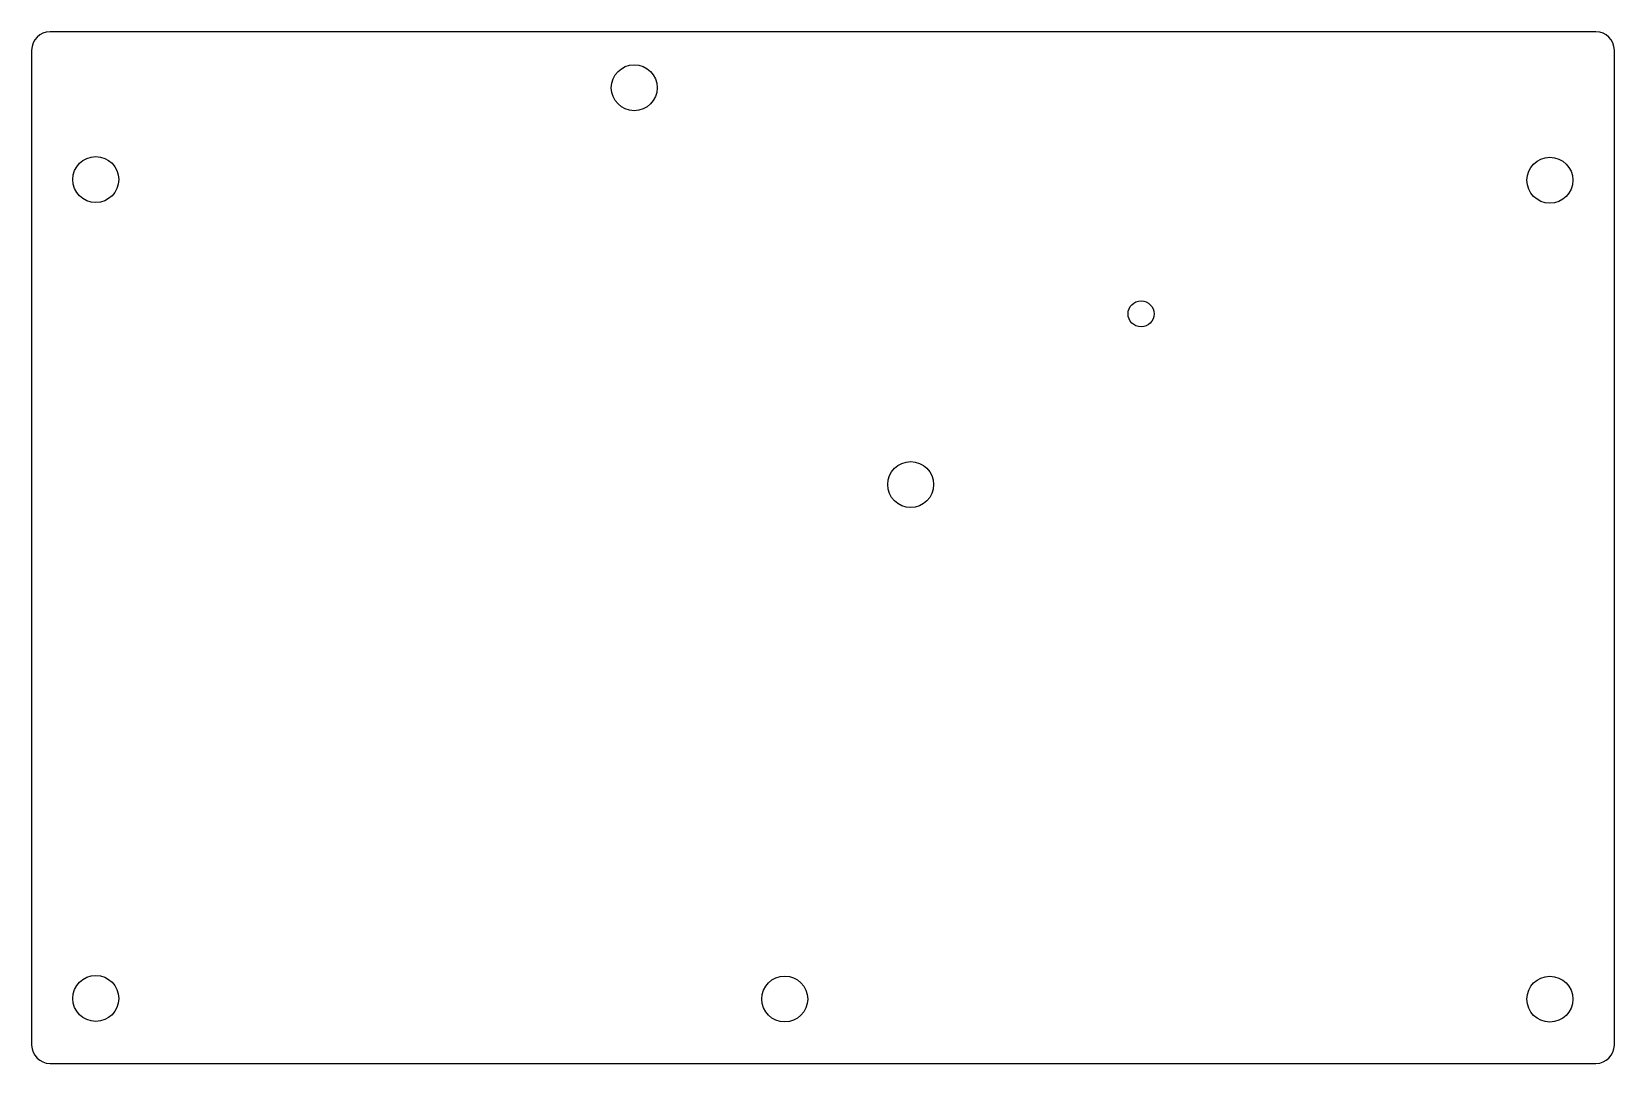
# Model space of a CAD drawing. Header units: millimetres. Extents: x 342 to 549, y 28 to 162.
import ezdxf

# ---------------------------------------------------------------- set-up
doc = ezdxf.new("R2010")
doc.units = ezdxf.units.MM
doc.layers.get('0').update_dxf_attribs({"linetype": 'CONTINUOUS'})

msp = doc.modelspace()

# ---------------------------------------------------------------- linework, layer by layer
for p, q in [((546.14, 162.47), (344.14, 162.47)), ((546.14, 162.47), (344.14, 162.47)), ((341.74, 160.07), (341.74, 30.07)), ((341.74, 160.07), (341.74, 30.07)), ((548.54, 30.07), (548.54, 160.07)), ((548.54, 30.07), (548.54, 160.07)), ((344.14, 27.67), (546.14, 27.67)), ((344.14, 27.67), (546.14, 27.67))]:
    msp.add_line(p, q)
for centre, radius in [((420.48, 155.15), 3), ((420.48, 155.15), 3), ((350.12, 143.15), 3), ((350.12, 143.15), 3), ((540.12, 143.06), 3), ((540.12, 143.06), 3), ((486.7, 125.6), 1.7), ((486.7, 125.6), 1.7), ((456.6, 103.3), 3), ((456.6, 103.3), 3), ((350.12, 36.15), 3), ((350.12, 36.15), 3), ((440.14, 36.08), 3), ((440.14, 36.08), 3), ((540.12, 36.06), 3), ((540.12, 36.06), 3)]:
    msp.add_circle(centre, radius)
for centre, start, end in [((344.14, 160.07), 90, 180), ((344.14, 160.07), 90, 180), ((546.14, 160.07), 0, 90), ((546.14, 160.07), 0, 90), ((344.14, 30.07), 180, 270), ((344.14, 30.07), 180, 270), ((546.14, 30.07), 270, 0), ((546.14, 30.07), 270, 0)]:
    msp.add_arc(centre, 2.4, start, end)

doc.saveas('drawing.dxf')
